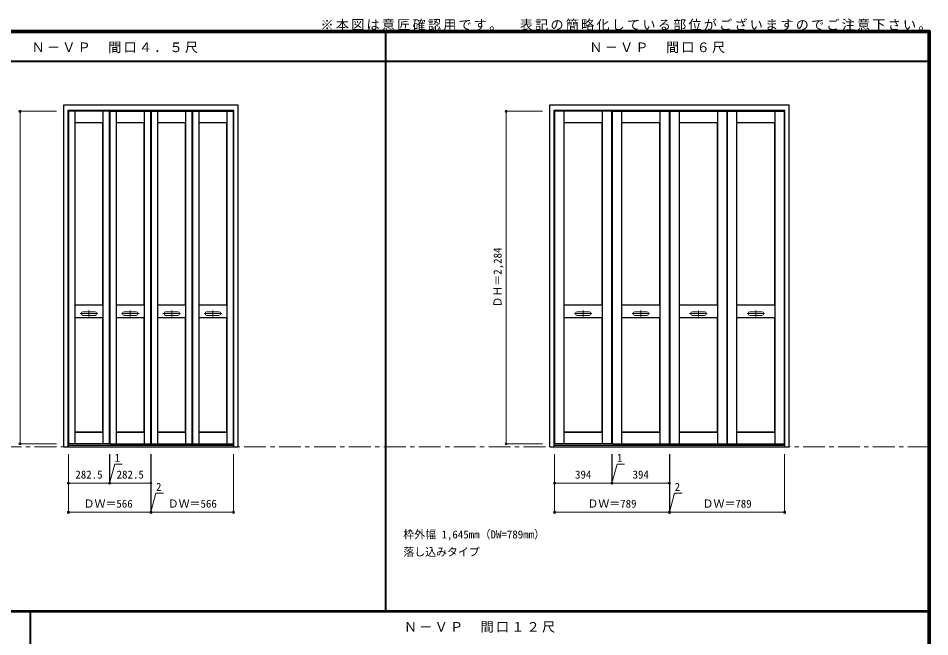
# Model space of a CAD drawing. Units: millimetres, scale not verified. Extents: x -6000 to 5700, y -4307 to 4260.
# Drawn here: x -562 to 5700, y 12 to 4260 of the extents above; entities that cross this region are included whole.
import ezdxf
from ezdxf.enums import TextEntityAlignment as Align

# ---------------------------------------------------------------- set-up
doc = ezdxf.new("R2010")
doc.units = ezdxf.units.MM
doc.header["$LTSCALE"] = 30
doc.header["$PDMODE"] = 32
doc.header["$PDSIZE"] = 15
doc.linetypes.add('CHAIN1', pattern=[8, 5, -1, 1, -1])
for name, color, linetype, lineweight in [('0-1_通り芯', 4, 'CHAIN1', 9), ('0-2_扉', 3, 'Continuous', 25), ('0-3_仕上げ', 7, 'Continuous', 18), ('0-4_枠', 3, 'Continuous', 25), ('0-B_寸法', 4, 'Continuous', 9), ('F-1_枠', 6, 'Continuous', 40)]:
    doc.layers.add(name, color=color, linetype=linetype, lineweight=lineweight)
doc.layers.add('0-A_文字', color=7, linetype='Continuous')
doc.styles.add('ＭＳ ゴシック', font='')
doc.styles.get('ＭＳ ゴシック').set_extended_font_data('MS Gothic')

msp = doc.modelspace()

# ---------------------------------------------------------------- linework, layer by layer
at = {"layer": '0-1_通り芯'}
for p, q in [((-15.75, 2232), (-135.75, 2232)), ((-75.75, 2252), (-75.75, 2212)), ((267.75, 2232), (147.75, 2232)), ((207.75, 2252), (207.75, 2212)), ((552.25, 2232), (432.25, 2232)), ((492.25, 2252), (492.25, 2212)), ((835.75, 2232), (715.75, 2232)), ((775.75, 2252), (775.75, 2212)), ((3379.52, 2232), (3259.52, 2232)), ((3319.52, 2252), (3319.52, 2212)), ((3774.52, 2232), (3654.52, 2232)), ((3714.52, 2252), (3714.52, 2212)), ((4170.52, 2232), (4050.52, 2232)), ((4110.52, 2252), (4110.52, 2212)), ((4565.52, 2232), (4445.52, 2232)), ((4505.52, 2252), (4505.52, 2212))]:
    msp.add_line(p, q, dxfattribs=at)
at = {"layer": '0-1_通り芯', "color": 7, "lineweight": 18}
msp.add_line((-5490, 1317), (5690, 1317), dxfattribs=at)
at = {"layer": '0-2_扉'}
for p, q in [((-217, 3621.5), (-217, 1337.5)), ((65.5, 3621.5), (-217, 3621.5)), ((65.5, 3621.5), (65.5, 1337.5)), ((66.5, 3621.5), (66.5, 1337.5)), ((66.5, 3621.5), (349, 3621.5)), ((349, 3621.5), (349, 1337.5)), ((351, 3621.5), (351, 1337.5)), ((351, 3621.5), (633.5, 3621.5)), ((633.5, 3621.5), (633.5, 1337.5)), ((634.5, 3621.5), (634.5, 1337.5)), ((634.5, 3621.5), (917, 3621.5)), ((917, 3621.5), (917, 1337.5)), ((3122.52, 3621.5), (3122.52, 1337.5)), ((3516.52, 3621.5), (3122.52, 3621.5)), ((3516.52, 1337.5), (3516.52, 3621.5)), ((3517.52, 1337.5), (3517.52, 3621.5)), ((3517.52, 3621.5), (3911.52, 3621.5)), ((3911.52, 3621.5), (3911.52, 1337.5)), ((3913.52, 3621.5), (4307.52, 3621.5)), ((3913.52, 3621.5), (3913.52, 1337.5)), ((4307.52, 3621.5), (4307.52, 1337.5)), ((4308.52, 3621.5), (4702.52, 3621.5)), ((4308.52, 3621.5), (4308.52, 1337.5)), ((4702.52, 3621.5), (4702.52, 1337.5)), ((65.5, 1337.5), (-217, 1337.5)), ((66.5, 1337.5), (349, 1337.5)), ((351, 1337.5), (633.5, 1337.5)), ((634.5, 1337.5), (917, 1337.5)), ((3516.52, 1337.5), (3122.52, 1337.5)), ((3517.52, 1337.5), (3911.52, 1337.5)), ((3913.52, 1337.5), (4307.52, 1337.5)), ((4308.52, 1337.5), (4702.52, 1337.5))]:
    msp.add_line(p, q, dxfattribs=at)
at = {"layer": '0-3_仕上げ'}
for p, q in [((-215, 1337.5), (-215, 3621.5)), ((-173, 1337.5), (-173, 3621.5)), ((-172, 3542.5), (-172, 3621.5)), ((-171, 3543.5), (-171, 3621.5)), ((19.5, 3543.5), (19.5, 3621.5)), ((20.5, 3542.5), (20.5, 3621.5)), ((21.5, 1337.5), (21.5, 3621.5)), ((63.5, 1337.5), (63.5, 3621.5)), ((68.5, 1337.5), (68.5, 3621.5)), ((110.5, 1337.5), (110.5, 3621.5)), ((111.5, 3542.5), (111.5, 3621.5)), ((112.5, 3543.5), (112.5, 3621.5)), ((303, 3543.5), (303, 3621.5)), ((304, 3542.5), (304, 3621.5)), ((305, 1337.5), (305, 3621.5)), ((347, 1337.5), (347, 3621.5)), ((353, 1337.5), (353, 3621.5)), ((395, 1337.5), (395, 3621.5)), ((396, 3542.5), (396, 3621.5)), ((397, 3543.5), (397, 3621.5)), ((587.5, 3543.5), (587.5, 3621.5)), ((588.5, 3542.5), (588.5, 3621.5)), ((589.5, 1337.5), (589.5, 3621.5)), ((631.5, 1337.5), (631.5, 3621.5)), ((636.5, 1337.5), (636.5, 3621.5)), ((678.5, 1337.5), (678.5, 3621.5)), ((679.5, 3542.5), (679.5, 3621.5)), ((680.5, 3543.5), (680.5, 3621.5)), ((871, 3543.5), (871, 3621.5)), ((872, 3542.5), (872, 3621.5)), ((873, 1337.5), (873, 3621.5)), ((915, 1337.5), (915, 3621.5)), ((3124.52, 1337.5), (3124.52, 3621.5)), ((3187.02, 1337.5), (3187.02, 3621.5)), ((3189.02, 3543.5), (3189.02, 3621.5)), ((3450.02, 3543.5), (3450.02, 3621.5)), ((3452.02, 1337.5), (3452.02, 3621.5)), ((3514.52, 1337.5), (3514.52, 3621.5)), ((3519.52, 1337.5), (3519.52, 3621.5)), ((3582.02, 1337.5), (3582.02, 3621.5)), ((3584.02, 3543.5), (3584.02, 3621.5)), ((3845.02, 3543.5), (3845.02, 3621.5)), ((3847.02, 1337.5), (3847.02, 3621.5)), ((3909.52, 1337.5), (3909.52, 3621.5)), ((3915.52, 1337.5), (3915.52, 3621.5)), ((3978.02, 1337.5), (3978.02, 3621.5)), ((3980.02, 3543.5), (3980.02, 3621.5)), ((4241.02, 3543.5), (4241.02, 3621.5)), ((4243.02, 1337.5), (4243.02, 3621.5)), ((4305.52, 1337.5), (4305.52, 3621.5)), ((4310.52, 1337.5), (4310.52, 3621.5)), ((4373.02, 1337.5), (4373.02, 3621.5)), ((4375.02, 3543.5), (4375.02, 3621.5)), ((4636.02, 3543.5), (4636.02, 3621.5)), ((4638.02, 1337.5), (4638.02, 3621.5)), ((4700.52, 1337.5), (4700.52, 3621.5)), ((-171, 3541.5), (-172, 3542.5)), ((19.5, 3543.5), (20.5, 3542.5)), ((19.5, 3541.5), (20.5, 3542.5)), ((112.5, 3541.5), (111.5, 3542.5)), ((303, 3543.5), (304, 3542.5)), ((303, 3541.5), (304, 3542.5)), ((397, 3541.5), (396, 3542.5)), ((587.5, 3543.5), (588.5, 3542.5)), ((587.5, 3541.5), (588.5, 3542.5)), ((680.5, 3541.5), (679.5, 3542.5)), ((871, 3543.5), (872, 3542.5)), ((871, 3541.5), (872, 3542.5)), ((3189.02, 3543.5), (3188.02, 3542.5)), ((3450.02, 3543.5), (3189.02, 3543.5)), ((3450.02, 3543.5), (3451.02, 3542.5)), ((3584.02, 3543.5), (3583.02, 3542.5)), ((3845.02, 3543.5), (3584.02, 3543.5)), ((3845.02, 3543.5), (3846.02, 3542.5)), ((3980.02, 3543.5), (3979.02, 3542.5)), ((4241.02, 3543.5), (3980.02, 3543.5)), ((4241.02, 3543.5), (4242.02, 3542.5)), ((4375.02, 3543.5), (4374.02, 3542.5)), ((4636.02, 3543.5), (4375.02, 3543.5)), ((4636.02, 3543.5), (4637.02, 3542.5)), ((-171, 2290.5), (-172, 2289.5)), ((-172, 2289.5), (-172, 2203.5)), ((-171, 2288.5), (-171, 2204.5)), ((19.5, 2290.5), (20.5, 2289.5)), ((19.5, 2288.5), (20.5, 2289.5)), ((19.5, 2288.5), (19.5, 2204.5)), ((20.5, 2289.5), (20.5, 2203.5)), ((112.5, 2290.5), (111.5, 2289.5)), ((111.5, 2289.5), (111.5, 2203.5)), ((112.5, 2288.5), (112.5, 2204.5)), ((303, 2290.5), (304, 2289.5)), ((303, 2288.5), (304, 2289.5)), ((303, 2288.5), (303, 2204.5)), ((304, 2289.5), (304, 2203.5)), ((397, 2290.5), (396, 2289.5)), ((396, 2289.5), (396, 2203.5)), ((397, 2288.5), (397, 2204.5)), ((587.5, 2290.5), (588.5, 2289.5)), ((587.5, 2288.5), (588.5, 2289.5)), ((587.5, 2288.5), (587.5, 2204.5)), ((588.5, 2289.5), (588.5, 2203.5)), ((680.5, 2290.5), (679.5, 2289.5)), ((679.5, 2289.5), (679.5, 2203.5)), ((680.5, 2288.5), (680.5, 2204.5)), ((871, 2290.5), (872, 2289.5)), ((871, 2288.5), (872, 2289.5)), ((871, 2288.5), (871, 2204.5)), ((872, 2289.5), (872, 2203.5)), ((3189.02, 2290.5), (3188.02, 2289.5)), ((3189.02, 2288.5), (3188.02, 2289.5)), ((3188.02, 2289.5), (3188.02, 2203.5)), ((3189.02, 2288.5), (3189.02, 2204.5)), ((3450.02, 2288.5), (3189.02, 2288.5)), ((3450.02, 2290.5), (3451.02, 2289.5)), ((3450.02, 2288.5), (3451.02, 2289.5)), ((3450.02, 2288.5), (3450.02, 2204.5)), ((3451.02, 2289.5), (3451.02, 2203.5)), ((3584.02, 2290.5), (3583.02, 2289.5)), ((3584.02, 2288.5), (3583.02, 2289.5)), ((3583.02, 2289.5), (3583.02, 2203.5)), ((3584.02, 2288.5), (3584.02, 2204.5)), ((3845.02, 2288.5), (3584.02, 2288.5)), ((3845.02, 2290.5), (3846.02, 2289.5)), ((3845.02, 2288.5), (3846.02, 2289.5)), ((3845.02, 2288.5), (3845.02, 2204.5)), ((3846.02, 2289.5), (3846.02, 2203.5)), ((3980.02, 2290.5), (3979.02, 2289.5)), ((3980.02, 2288.5), (3979.02, 2289.5)), ((3979.02, 2289.5), (3979.02, 2203.5)), ((3980.02, 2288.5), (3980.02, 2204.5)), ((4241.02, 2288.5), (3980.02, 2288.5)), ((4241.02, 2290.5), (4242.02, 2289.5)), ((4241.02, 2288.5), (4242.02, 2289.5)), ((4241.02, 2288.5), (4241.02, 2204.5)), ((4242.02, 2289.5), (4242.02, 2203.5)), ((4375.02, 2290.5), (4374.02, 2289.5)), ((4375.02, 2288.5), (4374.02, 2289.5)), ((4374.02, 2289.5), (4374.02, 2203.5)), ((4375.02, 2288.5), (4375.02, 2204.5)), ((4636.02, 2288.5), (4375.02, 2288.5)), ((4636.02, 2290.5), (4637.02, 2289.5)), ((4636.02, 2288.5), (4637.02, 2289.5)), ((4636.02, 2288.5), (4636.02, 2204.5)), ((4637.02, 2289.5), (4637.02, 2203.5)), ((-171, 2202.5), (-172, 2203.5)), ((-34.25, 2244.5), (-117.25, 2244.5)), ((-34.25, 2219.5), (-117.25, 2219.5)), ((19.5, 2204.5), (20.5, 2203.5)), ((19.5, 2202.5), (20.5, 2203.5)), ((112.5, 2202.5), (111.5, 2203.5)), ((249.25, 2244.5), (166.25, 2244.5)), ((249.25, 2219.5), (166.25, 2219.5)), ((303, 2204.5), (304, 2203.5)), ((303, 2202.5), (304, 2203.5)), ((397, 2202.5), (396, 2203.5)), ((533.75, 2244.5), (450.75, 2244.5)), ((533.75, 2219.5), (450.75, 2219.5)), ((587.5, 2204.5), (588.5, 2203.5)), ((587.5, 2202.5), (588.5, 2203.5)), ((680.5, 2202.5), (679.5, 2203.5)), ((817.25, 2244.5), (734.25, 2244.5)), ((817.25, 2219.5), (734.25, 2219.5)), ((871, 2204.5), (872, 2203.5)), ((871, 2202.5), (872, 2203.5)), ((3189.02, 2204.5), (3188.02, 2203.5)), ((3189.02, 2202.5), (3188.02, 2203.5)), ((3450.02, 2204.5), (3189.02, 2204.5)), ((3361.02, 2244.5), (3278.02, 2244.5)), ((3361.02, 2219.5), (3278.02, 2219.5)), ((3450.02, 2204.5), (3451.02, 2203.5)), ((3450.02, 2202.5), (3451.02, 2203.5)), ((3584.02, 2204.5), (3583.02, 2203.5)), ((3584.02, 2202.5), (3583.02, 2203.5)), ((3845.02, 2204.5), (3584.02, 2204.5)), ((3756.02, 2244.5), (3673.02, 2244.5)), ((3756.02, 2219.5), (3673.02, 2219.5)), ((3845.02, 2204.5), (3846.02, 2203.5)), ((3845.02, 2202.5), (3846.02, 2203.5)), ((3980.02, 2204.5), (3979.02, 2203.5)), ((3980.02, 2202.5), (3979.02, 2203.5)), ((4241.02, 2204.5), (3980.02, 2204.5)), ((4152.02, 2244.5), (4069.02, 2244.5)), ((4152.02, 2219.5), (4069.02, 2219.5)), ((4241.02, 2204.5), (4242.02, 2203.5)), ((4241.02, 2202.5), (4242.02, 2203.5)), ((4375.02, 2204.5), (4374.02, 2203.5)), ((4375.02, 2202.5), (4374.02, 2203.5)), ((4636.02, 2204.5), (4375.02, 2204.5)), ((4547.02, 2244.5), (4464.02, 2244.5)), ((4547.02, 2219.5), (4464.02, 2219.5)), ((4636.02, 2204.5), (4637.02, 2203.5)), ((4636.02, 2202.5), (4637.02, 2203.5)), ((-171, 1417.5), (-172, 1416.5)), ((-172, 1416.5), (-172, 1337.5)), ((-171, 1415.5), (-172, 1416.5)), ((19.5, 1415.5), (-171, 1415.5)), ((-171, 1415.5), (-171, 1337.5)), ((19.5, 1417.5), (20.5, 1416.5)), ((19.5, 1415.5), (20.5, 1416.5)), ((19.5, 1415.5), (19.5, 1337.5)), ((20.5, 1416.5), (20.5, 1337.5)), ((112.5, 1417.5), (111.5, 1416.5)), ((111.5, 1416.5), (111.5, 1337.5)), ((112.5, 1415.5), (111.5, 1416.5)), ((303, 1415.5), (112.5, 1415.5)), ((112.5, 1415.5), (112.5, 1337.5)), ((303, 1417.5), (304, 1416.5)), ((303, 1415.5), (304, 1416.5)), ((303, 1415.5), (303, 1337.5)), ((304, 1416.5), (304, 1337.5)), ((397, 1417.5), (396, 1416.5)), ((396, 1416.5), (396, 1337.5)), ((397, 1415.5), (396, 1416.5)), ((587.5, 1415.5), (397, 1415.5)), ((397, 1415.5), (397, 1337.5)), ((587.5, 1417.5), (588.5, 1416.5)), ((587.5, 1415.5), (588.5, 1416.5)), ((587.5, 1415.5), (587.5, 1337.5)), ((588.5, 1416.5), (588.5, 1337.5)), ((680.5, 1417.5), (679.5, 1416.5)), ((679.5, 1416.5), (679.5, 1337.5)), ((680.5, 1415.5), (679.5, 1416.5)), ((871, 1415.5), (680.5, 1415.5)), ((680.5, 1415.5), (680.5, 1337.5)), ((871, 1417.5), (872, 1416.5)), ((871, 1415.5), (872, 1416.5)), ((871, 1415.5), (871, 1337.5)), ((872, 1416.5), (872, 1337.5)), ((3189.02, 1417.5), (3188.02, 1416.5)), ((3188.02, 1416.5), (3188.02, 1337.5)), ((3189.02, 1415.5), (3188.02, 1416.5)), ((3189.02, 1415.5), (3189.02, 1337.5)), ((3450.02, 1415.5), (3189.02, 1415.5)), ((3450.02, 1417.5), (3451.02, 1416.5)), ((3450.02, 1415.5), (3451.02, 1416.5)), ((3450.02, 1415.5), (3450.02, 1337.5)), ((3451.02, 1416.5), (3451.02, 1337.5)), ((3584.02, 1417.5), (3583.02, 1416.5)), ((3583.02, 1416.5), (3583.02, 1337.5)), ((3584.02, 1415.5), (3583.02, 1416.5)), ((3584.02, 1415.5), (3584.02, 1337.5)), ((3845.02, 1415.5), (3584.02, 1415.5)), ((3845.02, 1417.5), (3846.02, 1416.5)), ((3845.02, 1415.5), (3846.02, 1416.5)), ((3845.02, 1415.5), (3845.02, 1337.5)), ((3846.02, 1416.5), (3846.02, 1337.5)), ((3980.02, 1417.5), (3979.02, 1416.5)), ((3979.02, 1416.5), (3979.02, 1337.5)), ((3980.02, 1415.5), (3979.02, 1416.5)), ((3980.02, 1415.5), (3980.02, 1337.5)), ((4241.02, 1415.5), (3980.02, 1415.5)), ((4241.02, 1417.5), (4242.02, 1416.5)), ((4241.02, 1415.5), (4242.02, 1416.5)), ((4241.02, 1415.5), (4241.02, 1337.5)), ((4242.02, 1416.5), (4242.02, 1337.5)), ((4375.02, 1417.5), (4374.02, 1416.5)), ((4374.02, 1416.5), (4374.02, 1337.5)), ((4375.02, 1415.5), (4374.02, 1416.5)), ((4375.02, 1415.5), (4375.02, 1337.5)), ((4636.02, 1415.5), (4375.02, 1415.5)), ((4636.02, 1417.5), (4637.02, 1416.5)), ((4636.02, 1415.5), (4637.02, 1416.5)), ((4636.02, 1415.5), (4636.02, 1337.5)), ((4637.02, 1416.5), (4637.02, 1337.5))]:
    msp.add_line(p, q, dxfattribs=at)
at = {"layer": '0-3_仕上げ', "color": 3, "lineweight": 25}
for p, q in [((-171, 2290.5), (-171, 3541.5)), ((19.5, 3541.5), (-171, 3541.5)), ((19.5, 2290.5), (19.5, 3541.5)), ((112.5, 2290.5), (112.5, 3541.5)), ((303, 3541.5), (112.5, 3541.5)), ((303, 2290.5), (303, 3541.5)), ((397, 2290.5), (397, 3541.5)), ((587.5, 3541.5), (397, 3541.5)), ((587.5, 2290.5), (587.5, 3541.5)), ((680.5, 2290.5), (680.5, 3541.5)), ((871, 3541.5), (680.5, 3541.5)), ((871, 2290.5), (871, 3541.5)), ((3189.02, 2290.5), (3189.02, 3541.5)), ((3450.02, 3541.5), (3189.02, 3541.5)), ((3450.02, 2290.5), (3450.02, 3541.5)), ((3584.02, 2290.5), (3584.02, 3541.5)), ((3845.02, 3541.5), (3584.02, 3541.5)), ((3845.02, 2290.5), (3845.02, 3541.5)), ((3980.02, 2290.5), (3980.02, 3541.5)), ((4241.02, 3541.5), (3980.02, 3541.5)), ((4241.02, 2290.5), (4241.02, 3541.5)), ((4375.02, 2290.5), (4375.02, 3541.5)), ((4636.02, 3541.5), (4375.02, 3541.5)), ((4636.02, 2290.5), (4636.02, 3541.5)), ((19.5, 2290.5), (-171, 2290.5)), ((303, 2290.5), (112.5, 2290.5)), ((587.5, 2290.5), (397, 2290.5)), ((871, 2290.5), (680.5, 2290.5)), ((3450.02, 2290.5), (3189.02, 2290.5)), ((3845.02, 2290.5), (3584.02, 2290.5)), ((4241.02, 2290.5), (3980.02, 2290.5)), ((4636.02, 2290.5), (4375.02, 2290.5)), ((19.5, 2202.5), (-171, 2202.5)), ((-171, 1417.5), (-171, 2202.5)), ((19.5, 1417.5), (19.5, 2202.5)), ((303, 2202.5), (112.5, 2202.5)), ((112.5, 1417.5), (112.5, 2202.5)), ((303, 1417.5), (303, 2202.5)), ((587.5, 2202.5), (397, 2202.5)), ((397, 1417.5), (397, 2202.5)), ((587.5, 1417.5), (587.5, 2202.5)), ((871, 2202.5), (680.5, 2202.5)), ((680.5, 1417.5), (680.5, 2202.5)), ((871, 1417.5), (871, 2202.5)), ((3189.02, 1417.5), (3189.02, 2202.5)), ((3450.02, 2202.5), (3189.02, 2202.5)), ((3450.02, 1417.5), (3450.02, 2202.5)), ((3584.02, 1417.5), (3584.02, 2202.5)), ((3845.02, 2202.5), (3584.02, 2202.5)), ((3845.02, 1417.5), (3845.02, 2202.5)), ((3980.02, 1417.5), (3980.02, 2202.5)), ((4241.02, 2202.5), (3980.02, 2202.5)), ((4241.02, 1417.5), (4241.02, 2202.5)), ((4375.02, 1417.5), (4375.02, 2202.5)), ((4636.02, 2202.5), (4375.02, 2202.5)), ((4636.02, 1417.5), (4636.02, 2202.5)), ((19.5, 1417.5), (-171, 1417.5)), ((303, 1417.5), (112.5, 1417.5)), ((587.5, 1417.5), (397, 1417.5)), ((871, 1417.5), (680.5, 1417.5)), ((3450.02, 1417.5), (3189.02, 1417.5)), ((3845.02, 1417.5), (3584.02, 1417.5)), ((4241.02, 1417.5), (3980.02, 1417.5)), ((4636.02, 1417.5), (4375.02, 1417.5))]:
    msp.add_line(p, q, dxfattribs=at)
at = {"layer": '0-3_仕上げ'}
for points in [[(3189.02, 3541.5), (3188.02, 3542.5), (3188.02, 3621.5)], [(3450.02, 3541.5), (3451.02, 3542.5), (3451.02, 3621.5)], [(3584.02, 3541.5), (3583.02, 3542.5), (3583.02, 3621.5)], [(3845.02, 3541.5), (3846.02, 3542.5), (3846.02, 3621.5)], [(3980.02, 3541.5), (3979.02, 3542.5), (3979.02, 3621.5)], [(4241.02, 3541.5), (4242.02, 3542.5), (4242.02, 3621.5)], [(4375.02, 3541.5), (4374.02, 3542.5), (4374.02, 3621.5)], [(4636.02, 3541.5), (4637.02, 3542.5), (4637.02, 3621.5)], [(19.5, 3543.5), (-171, 3543.5), (-172, 3542.5)], [(303, 3543.5), (112.5, 3543.5), (111.5, 3542.5)], [(587.5, 3543.5), (397, 3543.5), (396, 3542.5)], [(871, 3543.5), (680.5, 3543.5), (679.5, 3542.5)], [(19.5, 2288.5), (-171, 2288.5), (-172, 2289.5)], [(303, 2288.5), (112.5, 2288.5), (111.5, 2289.5)], [(587.5, 2288.5), (397, 2288.5), (396, 2289.5)], [(871, 2288.5), (680.5, 2288.5), (679.5, 2289.5)], [(19.5, 2204.5), (-171, 2204.5), (-172, 2203.5)], [(303, 2204.5), (112.5, 2204.5), (111.5, 2203.5)], [(587.5, 2204.5), (397, 2204.5), (396, 2203.5)], [(871, 2204.5), (680.5, 2204.5), (679.5, 2203.5)]]:
    msp.add_lwpolyline(points, dxfattribs=at)
for centre, start, end in [((-117.25, 2232), 90, 180), ((-117.25, 2232), 180, 270), ((-34.25, 2232), 0, 90), ((-34.25, 2232), 270, 0), ((166.25, 2232), 90, 180), ((166.25, 2232), 180, 270), ((249.25, 2232), 0, 90), ((249.25, 2232), 270, 0), ((450.75, 2232), 90, 180), ((450.75, 2232), 180, 270), ((533.75, 2232), 0, 90), ((533.75, 2232), 270, 0), ((734.25, 2232), 90, 180), ((734.25, 2232), 180, 270), ((817.25, 2232), 0, 90), ((817.25, 2232), 270, 0), ((3278.02, 2232), 90, 180), ((3278.02, 2232), 180, 270), ((3361.02, 2232), 0, 90), ((3361.02, 2232), 270, 0), ((3673.02, 2232), 90, 180), ((3673.02, 2232), 180, 270), ((3756.02, 2232), 0, 90), ((3756.02, 2232), 270, 0), ((4069.02, 2232), 90, 180), ((4069.02, 2232), 180, 270), ((4152.02, 2232), 0, 90), ((4152.02, 2232), 270, 0), ((4464.02, 2232), 90, 180), ((4464.02, 2232), 180, 270), ((4547.02, 2232), 0, 90), ((4547.02, 2232), 270, 0)]:
    msp.add_arc(centre, 12.5, start, end, dxfattribs=at)
at = {"layer": '0-4_枠'}
for p, q in [((-249.5, 1317), (-249.5, 3665)), ((-249.5, 3665), (949.5, 3665)), ((949.5, 1317), (949.5, 3665)), ((3090.02, 3665), (4735.02, 3665)), ((3090.02, 1317), (3090.02, 3665)), ((4735.02, 1317), (4735.02, 3665)), ((-219.5, 1317), (-219.5, 3629)), ((-219.5, 3629), (919.5, 3629)), ((919.5, 1317), (919.5, 3629)), ((3120.02, 3629), (4705.02, 3629)), ((3120.02, 1317), (3120.02, 3629)), ((4705.02, 1317), (4705.02, 3629)), ((-249.5, 1317), (949.5, 1317)), ((-219.5, 1329), (919.5, 1329)), ((3090.02, 1317), (4735.02, 1317)), ((3120.02, 1329), (4705.02, 1329))]:
    msp.add_line(p, q, dxfattribs=at)
at = {"layer": '0-B_寸法'}
for p, q in [((-549.5, 3621.5), (-549.5, 1337.5)), ((-549.5, 3621.5), (-299.5, 3621.5)), ((2790.02, 3621.5), (2790.02, 1337.5)), ((2790.02, 3621.5), (3040.02, 3621.5)), ((-549.5, 1337.5), (-299.5, 1337.5)), ((2790.02, 1337.5), (3040.02, 1337.5)), ((-217, 867), (-217, 1267)), ((65.5, 1067), (65.5, 1267)), ((66.5, 1067), (66.5, 1267)), ((3122.52, 867), (3122.52, 1267)), ((3516.52, 1067), (3516.52, 1267)), ((3517.52, 1067), (3517.52, 1267)), ((3911.52, 867), (3911.52, 1267)), ((3913.52, 867), (3913.52, 1267)), ((4702.52, 867), (4702.52, 1267)), ((66, 1067), (100.95, 1197.43)), ((100.95, 1197.43), (151.73, 1197.43)), ((3517.02, 1067), (3551.97, 1197.43)), ((3551.97, 1197.43), (3602.76, 1197.43)), ((-217, 1067), (65.5, 1067)), ((65.5, 1067), (66.5, 1067)), ((66.5, 1067), (349, 1067)), ((3122.52, 1067), (3516.52, 1067)), ((3516.52, 1067), (3517.52, 1067)), ((3517.52, 1067), (3911.52, 1067)), ((3912.52, 867), (3947.47, 997.43)), ((3947.47, 997.43), (3998.26, 997.43)), ((-217, 867), (349, 867)), ((3122.52, 867), (3911.52, 867)), ((3911.52, 867), (3913.52, 867)), ((3913.52, 867), (4702.52, 867))]:
    msp.add_line(p, q, dxfattribs=at)
for points in [[(349, 867), (349, 1067), (349, 1267)], [(349, 867), (351, 867), (351, 1267)], [(351, 867), (917, 867), (917, 1267)], [(349.5, 867), (384.45, 997.43), (435.23, 997.43)]]:
    msp.add_lwpolyline(points, dxfattribs=at)
at = {"layer": '0-B_寸法', "color": 7}
for p in [(-549.5, 3621.5), (2790.02, 3621.5), (-549.5, 1337.5), (2790.02, 1337.5), (-217, 1067), (65.5, 1067), (66.5, 1067), (349, 1067), (3122.52, 1067), (3516.52, 1067), (3517.52, 1067), (3911.52, 1067), (-217, 867), (349, 867), (351, 867), (917, 867), (3122.52, 867), (3911.52, 867), (3913.52, 867), (4702.52, 867)]:
    msp.add_point(p, dxfattribs=at)
at = {"layer": 'F-1_枠'}
for p, q in [((-6000, 4175), (5700, 4175)), ((-6000, 4170), (5700, 4170)), ((-6000, 4165), (5700, 4165)), ((1963.33, 190.5), (1963.33, 4175)), ((5690, 4175), (5690, -4205)), ((5695, 4175), (5695, -4205)), ((5700, 4175), (5700, -4205)), ((-6000, 3965), (5700, 3965)), ((-6000, 190.5), (5700, 190.5)), ((-478.47, -3790), (-478.47, 190.5)), ((-6000, 187.5), (5700, 187.5)), ((-6000, 184.5), (5700, 184.5))]:
    msp.add_line(p, q, dxfattribs=at)

# ---------------------------------------------------------------- texts
at = {"layer": '0-A_文字', "style": 'ＭＳ ゴシック'}
for s, p in [('枠外幅 1,645mm（DW=789mm）', (2083.33, 670.5)), ('落し込みタイプ', (2083.33, 550.5))]:
    msp.add_text(s, height=54.99, dxfattribs=at).set_placement(p, align=Align.BOTTOM_LEFT)
at = {"layer": '0-A_文字', "char_height": 65.98, "attachment_point": 7, "style": 'ＭＳ ゴシック'}
for s, insert in [('\\T1.17;※本図は意匠確認用です。\u3000表記の簡略化している部位がございますのでご注意下さい。', (1515, 4175)), ('\\T1.17;Ｎ－ＶＰ\u3000間口４．５尺', (-470, 4020)), ('\\T1.17;Ｎ－ＶＰ\u3000間口６尺', (3361.67, 4020)), ('\\T1.17;Ｎ－ＶＰ\u3000間口１２尺', (2088.26, 39.5))]:
    msp.add_mtext(s, dxfattribs=dict(at, insert=insert))
at = {"layer": '0-B_寸法', "color": 7, "style": 'ＭＳ ゴシック'}
msp.add_text('ＤＨ＝2,284', height=54.99, rotation=90, dxfattribs=at).set_placement((2775.02, 2273.25), align=Align.BOTTOM_LEFT)
for s, p in [('1', (100.95, 1197.43)), ('1', (3551.97, 1197.43)), ('282.5', (-169.5, 1082)), ('282.5', (114, 1082)), ('394', (3263.27, 1082)), ('394', (3658.27, 1082)), ('2', (384.45, 997.43)), ('2', (3947.47, 997.43)), ('ＤＷ＝566', (-112.75, 882)), ('ＤＷ＝566', (465.25, 882)), ('ＤＷ＝789', (3348.27, 882)), ('ＤＷ＝789', (4139.27, 882))]:
    msp.add_text(s, height=54.99, dxfattribs=at).set_placement(p, align=Align.BOTTOM_LEFT)

doc.saveas('drawing.dxf')
